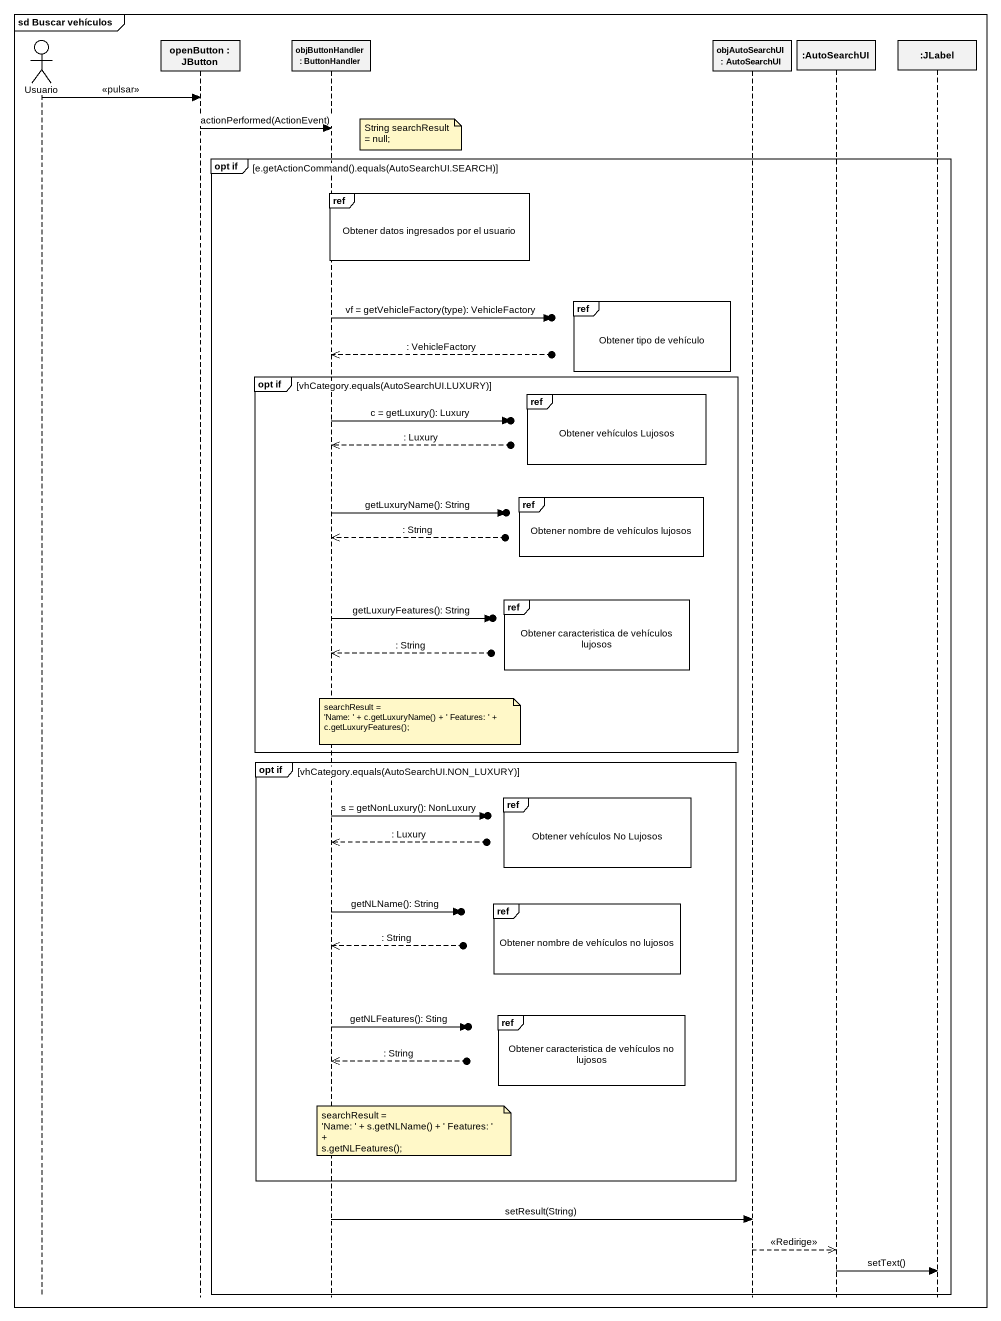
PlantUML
@startuml
mainframe sd Buscar vehículos
hide footbox
actor Usuario
participant "openButton : JButton" as openButton
participant "objButtonHandler : ButtonHandler" as objButtonHandler
participant "objAutoSearchUI : AutoSearchUI" as objAutoSearchUI
participant ":AutoSearchUI" as AutoSearchUI
participant ":JLabel" as JLabel

Usuario -> openButton : <<pulsar>>
openButton -> objButtonHandler : actionPerformed(ActionEvent)
note right of objButtonHandler : String searchResult = null;
group opt if [e.getActionCommand().equals(AutoSearchUI.SEARCH)]
  ref over objButtonHandler : Obtener datos ingresados por el usuario
  ref over objAutoSearchUI : Obtener tipo de vehículo
  objButtonHandler ->o] : vf = getVehicleFactory(type): VehicleFactory
  objButtonHandler <<--o] : : VehicleFactory
  group opt if [vhCategory.equals(AutoSearchUI.LUXURY)]
    ref over objAutoSearchUI : Obtener vehículos Lujosos
    objButtonHandler ->o] : c = getLuxury(): Luxury
    objButtonHandler <<--o] : : Luxury
    ref over objAutoSearchUI : Obtener nombre de vehículos lujosos
    objButtonHandler ->o] : getLuxuryName(): String
    objButtonHandler <<--o] : : String
    ref over objAutoSearchUI : Obtener caracteristica de vehículos lujosos
    objButtonHandler ->o] : getLuxuryFeatures(): String
    objButtonHandler <<--o] : : String
    note over objButtonHandler
      searchResult =
      ~'Name: ' + c.getLuxuryName() + ' Features: ' +
      c.getLuxuryFeatures();
    end note
  end
  group opt if [vhCategory.equals(AutoSearchUI.NON_LUXURY)]
    ref over objAutoSearchUI : Obtener vehículos No Lujosos
    objButtonHandler ->o] : s = getNonLuxury(): NonLuxury
    objButtonHandler <<--o] : : Luxury
    ref over objAutoSearchUI : Obtener nombre de vehículos no lujosos
    objButtonHandler ->o] : getNLName(): String
    objButtonHandler <<--o] : : String
    ref over objAutoSearchUI : Obtener caracteristica de vehículos no lujosos
    objButtonHandler ->o] : getNLFeatures(): Sting
    objButtonHandler <<--o] : : String
    note over objButtonHandler
      searchResult =
      ~'Name: ' + s.getNLName() + ' Features: ' +
      s.getNLFeatures();
    end note
  end
  objButtonHandler -> objAutoSearchUI : setResult(String)
  objAutoSearchUI -->> AutoSearchUI : <<Redirige>>
  AutoSearchUI -> JLabel : setText()
end
@enduml
